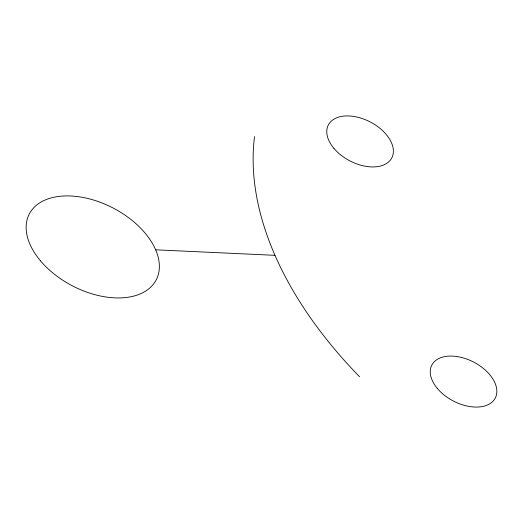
<?xml version="1.0" encoding="UTF-8"?>
<svg xmlns="http://www.w3.org/2000/svg" width="523" height="523" viewBox="0 0 523 523"><rect width="100%" height="100%" fill="white"/><g stroke="black" fill="none" stroke-linecap="round" stroke-linejoin="round"><path stroke-width="0.78" d="M155.651 249.824L274.987 255.329M359.608 376.776A406.966 249.994 27.4 0 1 254.531 136.562M40.493 260.846A71.501 43.919 27.4 0 0 154.664 282.472A71.501 43.919 27.4 0 0 83.105 197.459A71.501 43.919 27.4 0 0 40.493 260.846M437.418 388.53A35.747 21.959 27.4 0 0 494.503 399.343A35.747 21.959 27.4 0 0 458.723 356.836A35.747 21.959 27.4 0 0 437.418 388.53M333.942 148.388A35.747 21.959 27.4 0 0 391.027 159.208A35.747 21.959 27.4 0 0 355.248 116.694A35.747 21.959 27.4 0 0 333.942 148.388"/></g></svg>
